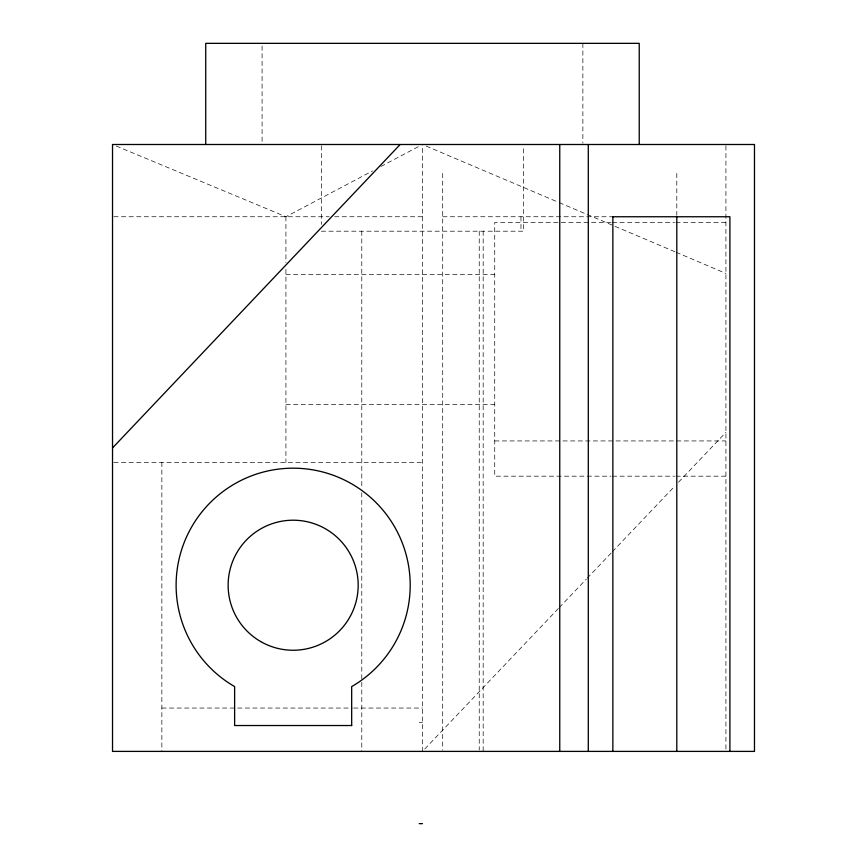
<?xml version="1.0" encoding="UTF-8"?>
<svg xmlns="http://www.w3.org/2000/svg" width="867" height="867" viewBox="0 0 867 867"><rect width="100%" height="100%" fill="white"/><g stroke="black" fill="none" stroke-linecap="round" stroke-linejoin="round"><path stroke-width="0.65" stroke-dasharray="4.33 3.25" d="M558.381 608.504L422.478 751.396L422.478 144.496M559.313 607.529L586.309 579.145M587.241 578.17L611.441 552.723M612.373 551.737L674.732 486.17M678.46 482.258L725.928 432.34M116.276 146.057L285.926 216.75L372.604 170.886M380.916 166.486L418.924 146.382M113.87 216.75L329.189 216.75M334.597 216.75L422.478 216.75M442.712 216.75L611.538 216.75M611.007 222.526L494.732 222.526L494.732 476.178L611.007 476.178M612.362 222.526L674.548 222.526M675.902 222.526L725.928 222.526M321.332 231.196L523.635 231.196L523.635 145.851M285.926 274.546L494.732 274.546M285.926 404.596L494.732 404.596M494.732 440.935L725.928 440.935M113.859 462.404L422.478 462.404M612.362 476.178L674.548 476.178M675.902 476.178L725.928 476.178M161.858 708.046L352.262 708.046M353.617 708.046L422.478 708.046M419.227 722.504L422.478 722.504M426.206 146.09L558.034 202.109M559.28 202.629L674.938 251.777M676.184 252.308L725.928 273.452M725.928 145.84L725.928 750.053M676.802 173.4L676.802 215.395M582.873 43.35L582.873 143.153M520.969 216.75L520.969 231.196M483.168 231.196L483.168 751.396M479.234 231.196L479.234 750.042M442.712 173.4L442.712 750.042M361.788 231.196L361.788 487.232M361.788 492.651L361.788 680.953M361.788 682.307L361.788 751.396M321.332 145.851L321.332 224.423M285.926 216.75L285.926 262.636M285.926 269.388L285.926 462.404M262.083 46.049L262.083 143.153M161.858 462.404L161.858 751.396"/><path stroke-width="1.3" d="M112.526 447.946L400.164 144.496M612.319 216.75L729.906 216.75L729.906 751.396M419.227 823.65L422.478 823.65M676.802 216.75L676.802 751.396M639.228 144.496L639.228 43.35L205.728 43.35L205.728 144.496M612.861 216.75L612.861 751.396M588.292 144.496L588.292 751.396M559.757 144.496L559.757 751.396M754.474 144.496L112.526 144.496L112.526 751.396L754.474 751.396L754.474 144.496M351.677 725.527L234.632 725.527L234.632 686.588A117.045 117.045 0 0 1 203.496 509.991A117.045 117.045 0 0 1 382.813 509.991A117.045 117.045 0 0 1 351.677 686.588L351.677 725.527M260.642 641.537A65.025 65.025 0 0 0 358.179 585.225A65.025 65.025 0 0 0 260.642 528.913A65.025 65.025 0 0 0 260.642 641.537"/></g></svg>
